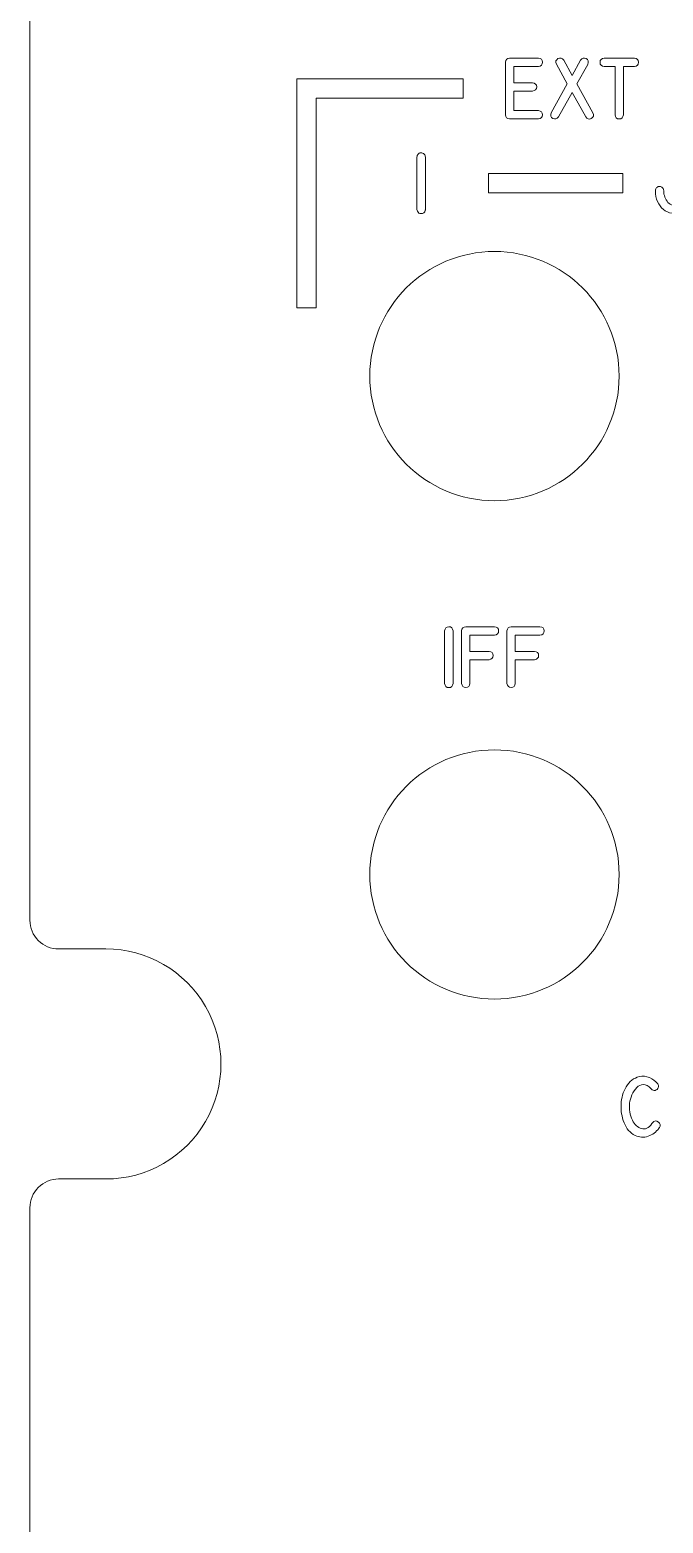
# Model space of a CAD drawing. Header units: millimetres. Extents: x -72 to 72, y -123 to 123.
# Drawn here: x -72.2 to -39.2, y -66.8 to 11.1 of the extents above; entities that cross this region are included whole.
import ezdxf

# ---------------------------------------------------------------- set-up
doc = ezdxf.new("R2010")
doc.units = ezdxf.units.MM
doc.header["$MEASUREMENT"] = 0
doc.layers.add('Layer 1', color=7, linetype='Continuous')

msp = doc.modelspace()

# ---------------------------------------------------------------- linework, layer by layer
at = {"layer": 'Layer 1', "color": 240, "lineweight": 9}
msp.add_lwpolyline([(-48.3053, 2.5863), (-41.3053, 2.5863), (-41.3053, 3.5863), (-48.3053, 3.5863), (-48.3053, 2.5863)], close=True, dxfattribs=at)
at = {"layer": 'Layer 1', "color": 250, "lineweight": 9}
for centre in [(-48, -6.975), (-48, -32.975)]:
    msp.add_ellipse(centre, major_axis=(0, 6.5), ratio=1, dxfattribs=at)
at = {"layer": 'Layer 1', "lineweight": 9}
msp.add_open_spline([(70.725, 123.025), (70.725, 123.025), (-70.725, 123.025), (-70.725, 123.025), (-70.725, 123.025), (-71.1231, 123.0247), (-71.5047, 122.8663), (-71.786, 122.5847), (-71.786, 122.5847), (-72.0673, 122.303), (-72.2252, 121.923), (-72.225, 121.525), (-72.225, 121.525), (-72.225, 121.525), (-72.225, 117.0375), (-72.225, 117.0375), (-72.225, 117.0375), (-72.2247, 116.6394), (-72.0664, 116.2577), (-71.7847, 115.9764), (-71.7847, 115.9764), (-71.503, 115.6951), (-71.1231, 115.5372), (-70.725, 115.5375), (-70.725, 115.5375), (-70.725, 115.5375), (-68.2625, 115.5375), (-68.2625, 115.5375), (-68.2625, 115.5375), (-66.1189, 115.5375), (-64.1381, 114.3939), (-63.0663, 112.5375), (-63.0663, 112.5375), (-61.9945, 110.6811), (-61.9945, 108.3939), (-63.0663, 106.5375), (-63.0663, 106.5375), (-64.1381, 104.6811), (-66.1189, 103.5375), (-68.2625, 103.5375), (-68.2625, 103.5375), (-68.2625, 103.5375), (-70.725, 103.5375), (-70.725, 103.5375), (-70.725, 103.5375), (-71.1231, 103.5372), (-71.5047, 103.3788), (-71.786, 103.0972), (-71.786, 103.0972), (-72.0673, 102.8155), (-72.2252, 102.4355), (-72.225, 102.0375), (-72.225, 102.0375), (-72.225, 102.0375), (-72.225, 50.3625), (-72.225, 50.3625), (-72.225, 50.3625), (-72.2247, 49.9644), (-72.0664, 49.5827), (-71.7847, 49.3014), (-71.7847, 49.3014), (-71.503, 49.0201), (-71.1231, 48.8622), (-70.725, 48.8625), (-70.725, 48.8625), (-70.725, 48.8625), (-68.2625, 48.8625), (-68.2625, 48.8625), (-68.2625, 48.8625), (-66.1189, 48.8625), (-64.1381, 47.7189), (-63.0663, 45.8625), (-63.0663, 45.8625), (-61.9945, 44.0061), (-61.9945, 41.7189), (-63.0663, 39.8625), (-63.0663, 39.8625), (-64.1381, 38.0061), (-66.1189, 36.8625), (-68.2625, 36.8625), (-68.2625, 36.8625), (-68.2625, 36.8625), (-70.725, 36.8625), (-70.725, 36.8625), (-70.725, 36.8625), (-71.1231, 36.8622), (-71.5047, 36.7038), (-71.786, 36.4222), (-71.786, 36.4222), (-72.0673, 36.1405), (-72.2252, 35.7605), (-72.225, 35.3625), (-72.225, 35.3625), (-72.225, 35.3625), (-72.225, -35.3625), (-72.225, -35.3625), (-72.225, -35.3625), (-72.2247, -35.7606), (-72.0664, -36.1423), (-71.7847, -36.4236), (-71.7847, -36.4236), (-71.503, -36.7049), (-71.1231, -36.8628), (-70.725, -36.8625), (-70.725, -36.8625), (-70.725, -36.8625), (-68.2625, -36.8625), (-68.2625, -36.8625), (-68.2625, -36.8625), (-66.1189, -36.8625), (-64.1381, -38.0061), (-63.0663, -39.8625), (-63.0663, -39.8625), (-61.9945, -41.7189), (-61.9945, -44.0061), (-63.0663, -45.8625), (-63.0663, -45.8625), (-64.1381, -47.7189), (-66.1189, -48.8625), (-68.2625, -48.8625), (-68.2625, -48.8625), (-68.2625, -48.8625), (-70.725, -48.8625), (-70.725, -48.8625), (-70.725, -48.8625), (-71.1231, -48.8628), (-71.5047, -49.0212), (-71.786, -49.3028), (-71.786, -49.3028), (-72.0673, -49.5845), (-72.2252, -49.9645), (-72.225, -50.3625), (-72.225, -50.3625), (-72.225, -50.3625), (-72.225, -102.0375), (-72.225, -102.0375), (-72.225, -102.0375), (-72.2247, -102.4356), (-72.0664, -102.8173), (-71.7847, -103.0986), (-71.7847, -103.0986), (-71.503, -103.3799), (-71.1231, -103.5378), (-70.725, -103.5375), (-70.725, -103.5375), (-70.725, -103.5375), (-68.2625, -103.5375), (-68.2625, -103.5375), (-68.2625, -103.5375), (-66.1189, -103.5375), (-64.1381, -104.6811), (-63.0663, -106.5375), (-63.0663, -106.5375), (-61.9945, -108.3939), (-61.9945, -110.6811), (-63.0663, -112.5375), (-63.0663, -112.5375), (-64.1381, -114.3939), (-66.1189, -115.5375), (-68.2625, -115.5375), (-68.2625, -115.5375), (-68.2625, -115.5375), (-70.725, -115.5375), (-70.725, -115.5375), (-70.725, -115.5375), (-71.1231, -115.5378), (-71.5047, -115.6962), (-71.786, -115.9778), (-71.786, -115.9778), (-72.0673, -116.2595), (-72.2252, -116.6395), (-72.225, -117.0375), (-72.225, -117.0375), (-72.225, -117.0375), (-72.225, -121.525), (-72.225, -121.525), (-72.225, -121.525), (-72.2247, -121.9231), (-72.0664, -122.3048), (-71.7847, -122.5861), (-71.7847, -122.5861), (-71.503, -122.8674), (-71.1231, -123.0253), (-70.725, -123.025), (-70.725, -123.025), (-70.725, -123.025), (70.725, -123.025), (70.725, -123.025), (70.725, -123.025), (71.1231, -123.0248), (71.5048, -122.8664), (71.7861, -122.5847), (71.7861, -122.5847), (72.0674, -122.3031), (72.2253, -121.9231), (72.225, -121.525), (72.225, -121.525), (72.225, -121.525), (72.225, -117.0375), (72.225, -117.0375), (72.225, -117.0375), (72.2248, -116.6395), (72.0664, -116.2578), (71.7847, -115.9765), (71.7847, -115.9765), (71.5031, -115.6952), (71.1231, -115.5373), (70.725, -115.5375), (70.725, -115.5375), (70.725, -115.5375), (68.2625, -115.5375), (68.2625, -115.5375), (68.2625, -115.5375), (66.1189, -115.5375), (64.1382, -114.3939), (63.0664, -112.5375), (63.0664, -112.5375), (61.9946, -110.6811), (61.9946, -108.3939), (63.0664, -106.5375), (63.0664, -106.5375), (64.1382, -104.6811), (66.1189, -103.5375), (68.2625, -103.5375), (68.2625, -103.5375), (68.2625, -103.5375), (70.725, -103.5375), (70.725, -103.5375), (70.725, -103.5375), (71.1231, -103.5373), (71.5048, -103.3789), (71.7861, -103.0972), (71.7861, -103.0972), (72.0674, -102.8156), (72.2253, -102.4356), (72.225, -102.0375), (72.225, -102.0375), (72.225, -102.0375), (72.225, -50.3625), (72.225, -50.3625), (72.225, -50.3625), (72.2248, -49.9645), (72.0664, -49.5828), (71.7847, -49.3015), (71.7847, -49.3015), (71.5031, -49.0202), (71.1231, -48.8623), (70.725, -48.8625), (70.725, -48.8625), (70.725, -48.8625), (68.2625, -48.8625), (68.2625, -48.8625), (68.2625, -48.8625), (66.1189, -48.8625), (64.1382, -47.7189), (63.0664, -45.8625), (63.0664, -45.8625), (61.9946, -44.0061), (61.9946, -41.7189), (63.0664, -39.8625), (63.0664, -39.8625), (64.1382, -38.0061), (66.1189, -36.8625), (68.2625, -36.8625), (68.2625, -36.8625), (68.2625, -36.8625), (70.725, -36.8625), (70.725, -36.8625), (70.725, -36.8625), (71.1231, -36.8623), (71.5048, -36.7039), (71.7861, -36.4222), (71.7861, -36.4222), (72.0674, -36.1406), (72.2253, -35.7606), (72.225, -35.3625), (72.225, -35.3625), (72.225, -35.3625), (72.225, 35.3625), (72.225, 35.3625), (72.225, 35.3625), (72.2248, 35.7605), (72.0664, 36.1422), (71.7847, 36.4235), (71.7847, 36.4235), (71.5031, 36.7048), (71.1231, 36.8627), (70.725, 36.8625), (70.725, 36.8625), (70.725, 36.8625), (68.2625, 36.8625), (68.2625, 36.8625), (68.2625, 36.8625), (66.1189, 36.8625), (64.1382, 38.0061), (63.0664, 39.8625), (63.0664, 39.8625), (61.9946, 41.7189), (61.9946, 44.0061), (63.0664, 45.8625), (63.0664, 45.8625), (64.1382, 47.7189), (66.1189, 48.8625), (68.2625, 48.8625), (68.2625, 48.8625), (68.2625, 48.8625), (70.725, 48.8625), (70.725, 48.8625), (70.725, 48.8625), (71.1231, 48.8627), (71.5048, 49.0211), (71.7861, 49.3028), (71.7861, 49.3028), (72.0674, 49.5844), (72.2253, 49.9644), (72.225, 50.3625), (72.225, 50.3625), (72.225, 50.3625), (72.225, 102.0375), (72.225, 102.0375), (72.225, 102.0375), (72.2248, 102.4355), (72.0664, 102.8172), (71.7847, 103.0985), (71.7847, 103.0985), (71.5031, 103.3798), (71.1231, 103.5377), (70.725, 103.5375), (70.725, 103.5375), (70.725, 103.5375), (68.2625, 103.5375), (68.2625, 103.5375), (68.2625, 103.5375), (66.1189, 103.5375), (64.1382, 104.6811), (63.0664, 106.5375), (63.0664, 106.5375), (61.9946, 108.3939), (61.9946, 110.6811), (63.0664, 112.5375), (63.0664, 112.5375), (64.1382, 114.3939), (66.1189, 115.5375), (68.2625, 115.5375), (68.2625, 115.5375), (68.2625, 115.5375), (70.725, 115.5375), (70.725, 115.5375), (70.725, 115.5375), (71.1231, 115.5377), (71.5048, 115.6961), (71.7861, 115.9778), (71.7861, 115.9778), (72.0674, 116.2594), (72.2253, 116.6394), (72.225, 117.0375), (72.225, 117.0375), (72.225, 117.0375), (72.225, 121.525), (72.225, 121.525), (72.225, 121.525), (72.2248, 121.923), (72.0664, 122.3047), (71.7847, 122.586), (71.7847, 122.586), (71.5031, 122.8673), (71.1231, 123.0252), (70.725, 123.025)], degree=3, knots=[0, 0, 0, 0, 0.0107527, 0.0107527, 0.0107527, 0.0107527, 0.0215054, 0.0215054, 0.0215054, 0.0215054, 0.0322581, 0.0322581, 0.0322581, 0.0322581, 0.0430108, 0.0430108, 0.0430108, 0.0430108, 0.0537634, 0.0537634, 0.0537634, 0.0537634, 0.0645161, 0.0645161, 0.0645161, 0.0645161, 0.0752688, 0.0752688, 0.0752688, 0.0752688, 0.0860215, 0.0860215, 0.0860215, 0.0860215, 0.0967742, 0.0967742, 0.0967742, 0.0967742, 0.1075269, 0.1075269, 0.1075269, 0.1075269, 0.1182796, 0.1182796, 0.1182796, 0.1182796, 0.1290323, 0.1290323, 0.1290323, 0.1290323, 0.1397849, 0.1397849, 0.1397849, 0.1397849, 0.1505376, 0.1505376, 0.1505376, 0.1505376, 0.1612903, 0.1612903, 0.1612903, 0.1612903, 0.172043, 0.172043, 0.172043, 0.172043, 0.1827957, 0.1827957, 0.1827957, 0.1827957, 0.1935484, 0.1935484, 0.1935484, 0.1935484, 0.2043011, 0.2043011, 0.2043011, 0.2043011, 0.2150538, 0.2150538, 0.2150538, 0.2150538, 0.2258065, 0.2258065, 0.2258065, 0.2258065, 0.2365591, 0.2365591, 0.2365591, 0.2365591, 0.2473118, 0.2473118, 0.2473118, 0.2473118, 0.2580645, 0.2580645, 0.2580645, 0.2580645, 0.2688172, 0.2688172, 0.2688172, 0.2688172, 0.2795699, 0.2795699, 0.2795699, 0.2795699, 0.2903226, 0.2903226, 0.2903226, 0.2903226, 0.3010753, 0.3010753, 0.3010753, 0.3010753, 0.311828, 0.311828, 0.311828, 0.311828, 0.3225806, 0.3225806, 0.3225806, 0.3225806, 0.3333333, 0.3333333, 0.3333333, 0.3333333, 0.344086, 0.344086, 0.344086, 0.344086, 0.3548387, 0.3548387, 0.3548387, 0.3548387, 0.3655914, 0.3655914, 0.3655914, 0.3655914, 0.3763441, 0.3763441, 0.3763441, 0.3763441, 0.3870968, 0.3870968, 0.3870968, 0.3870968, 0.3978495, 0.3978495, 0.3978495, 0.3978495, 0.4086022, 0.4086022, 0.4086022, 0.4086022, 0.4193548, 0.4193548, 0.4193548, 0.4193548, 0.4301075, 0.4301075, 0.4301075, 0.4301075, 0.4408602, 0.4408602, 0.4408602, 0.4408602, 0.4516129, 0.4516129, 0.4516129, 0.4516129, 0.4623656, 0.4623656, 0.4623656, 0.4623656, 0.4731183, 0.4731183, 0.4731183, 0.4731183, 0.483871, 0.483871, 0.483871, 0.483871, 0.4946237, 0.4946237, 0.4946237, 0.4946237, 0.5053763, 0.5053763, 0.5053763, 0.5053763, 0.516129, 0.516129, 0.516129, 0.516129, 0.5268817, 0.5268817, 0.5268817, 0.5268817, 0.5376344, 0.5376344, 0.5376344, 0.5376344, 0.5483871, 0.5483871, 0.5483871, 0.5483871, 0.5591398, 0.5591398, 0.5591398, 0.5591398, 0.5698925, 0.5698925, 0.5698925, 0.5698925, 0.5806452, 0.5806452, 0.5806452, 0.5806452, 0.5913978, 0.5913978, 0.5913978, 0.5913978, 0.6021505, 0.6021505, 0.6021505, 0.6021505, 0.6129032, 0.6129032, 0.6129032, 0.6129032, 0.6236559, 0.6236559, 0.6236559, 0.6236559, 0.6344086, 0.6344086, 0.6344086, 0.6344086, 0.6451613, 0.6451613, 0.6451613, 0.6451613, 0.655914, 0.655914, 0.655914, 0.655914, 0.6666667, 0.6666667, 0.6666667, 0.6666667, 0.6774194, 0.6774194, 0.6774194, 0.6774194, 0.688172, 0.688172, 0.688172, 0.688172, 0.6989247, 0.6989247, 0.6989247, 0.6989247, 0.7096774, 0.7096774, 0.7096774, 0.7096774, 0.7204301, 0.7204301, 0.7204301, 0.7204301, 0.7311828, 0.7311828, 0.7311828, 0.7311828, 0.7419355, 0.7419355, 0.7419355, 0.7419355, 0.7526882, 0.7526882, 0.7526882, 0.7526882, 0.7634409, 0.7634409, 0.7634409, 0.7634409, 0.7741935, 0.7741935, 0.7741935, 0.7741935, 0.7849462, 0.7849462, 0.7849462, 0.7849462, 0.7956989, 0.7956989, 0.7956989, 0.7956989, 0.8064516, 0.8064516, 0.8064516, 0.8064516, 0.8172043, 0.8172043, 0.8172043, 0.8172043, 0.827957, 0.827957, 0.827957, 0.827957, 0.8387097, 0.8387097, 0.8387097, 0.8387097, 0.8494624, 0.8494624, 0.8494624, 0.8494624, 0.8602151, 0.8602151, 0.8602151, 0.8602151, 0.8709677, 0.8709677, 0.8709677, 0.8709677, 0.8817204, 0.8817204, 0.8817204, 0.8817204, 0.8924731, 0.8924731, 0.8924731, 0.8924731, 0.9032258, 0.9032258, 0.9032258, 0.9032258, 0.9139785, 0.9139785, 0.9139785, 0.9139785, 0.9247312, 0.9247312, 0.9247312, 0.9247312, 0.9354839, 0.9354839, 0.9354839, 0.9354839, 0.9462366, 0.9462366, 0.9462366, 0.9462366, 0.9569892, 0.9569892, 0.9569892, 0.9569892, 0.9677419, 0.9677419, 0.9677419, 0.9677419, 0.9784946, 0.9784946, 0.9784946, 0.9784946, 1, 1, 1, 1], dxfattribs=at)
at = {"layer": 'Layer 1', "color": 240, "lineweight": 9}
for points, knots in [([(-45.7122, 9.1801), (-45.7122, 9.1801), (-46.9976, 9.1801), (-46.9976, 9.1801), (-46.9976, 9.1801), (-46.9976, 9.1801), (-46.9976, 8.3318), (-46.9976, 8.3318), (-46.9976, 8.3318), (-46.9976, 8.3318), (-46.0176, 8.3318), (-46.0176, 8.3318), (-46.0176, 8.3318), (-45.871, 8.3101), (-45.798, 8.2366), (-45.7985, 8.1112), (-45.7985, 8.1112), (-45.799, 7.9852), (-45.8721, 7.9122), (-46.0176, 7.8916), (-46.0176, 7.8916), (-46.0176, 7.8916), (-46.9976, 7.8916), (-46.9976, 7.8916), (-46.9976, 7.8916), (-46.9976, 7.8916), (-46.9976, 6.8729), (-46.9976, 6.8729), (-46.9976, 6.8729), (-46.9976, 6.8729), (-45.7122, 6.8729), (-45.7122, 6.8729), (-45.7122, 6.8729), (-45.5667, 6.8512), (-45.4937, 6.7787), (-45.4937, 6.6544), (-45.4937, 6.6544), (-45.4937, 6.5305), (-45.5667, 6.458), (-45.7122, 6.4374), (-45.7122, 6.4374), (-45.7122, 6.4374), (-47.213, 6.4374), (-47.213, 6.4374), (-47.213, 6.4374), (-47.3421, 6.4538), (-47.4156, 6.5274), (-47.4331, 6.6575), (-47.4331, 6.6575), (-47.4331, 6.6575), (-47.4331, 9.3954), (-47.4331, 9.3954), (-47.4331, 9.3954), (-47.4135, 9.532), (-47.34, 9.6039), (-47.213, 9.6124), (-47.213, 9.6124), (-47.213, 9.6124), (-45.7122, 9.6124), (-45.7122, 9.6124), (-45.7122, 9.6124), (-45.5667, 9.6013), (-45.4937, 9.5283), (-45.4942, 9.3944), (-45.4942, 9.3944), (-45.4948, 9.2605), (-45.5678, 9.1891), (-45.7122, 9.1801)], [0, 0, 0, 0, 0.0555556, 0.0555556, 0.0555556, 0.0555556, 0.1111111, 0.1111111, 0.1111111, 0.1111111, 0.1666667, 0.1666667, 0.1666667, 0.1666667, 0.2222222, 0.2222222, 0.2222222, 0.2222222, 0.2777778, 0.2777778, 0.2777778, 0.2777778, 0.3333333, 0.3333333, 0.3333333, 0.3333333, 0.3888889, 0.3888889, 0.3888889, 0.3888889, 0.4444444, 0.4444444, 0.4444444, 0.4444444, 0.5, 0.5, 0.5, 0.5, 0.5555556, 0.5555556, 0.5555556, 0.5555556, 0.6111111, 0.6111111, 0.6111111, 0.6111111, 0.6666667, 0.6666667, 0.6666667, 0.6666667, 0.7222222, 0.7222222, 0.7222222, 0.7222222, 0.7777778, 0.7777778, 0.7777778, 0.7777778, 0.8333333, 0.8333333, 0.8333333, 0.8333333, 0.8888889, 0.8888889, 0.8888889, 0.8888889, 1, 1, 1, 1]), ([(-45.0397, 6.7628), (-45.0397, 6.7628), (-44.201, 8.2636), (-44.201, 8.2636), (-44.201, 8.2636), (-44.201, 8.2636), (-44.773, 9.2886), (-44.773, 9.2886), (-44.773, 9.2886), (-44.828, 9.424), (-44.7995, 9.523), (-44.6878, 9.5854), (-44.6878, 9.5854), (-44.5762, 9.6479), (-44.4772, 9.6198), (-44.3899, 9.5007), (-44.3899, 9.5007), (-44.3899, 9.5007), (-43.9528, 8.7118), (-43.9528, 8.7118), (-43.9528, 8.7118), (-43.9528, 8.7118), (-43.5125, 9.5007), (-43.5125, 9.5007), (-43.5125, 9.5007), (-43.4258, 9.6198), (-43.3273, 9.6479), (-43.2167, 9.5859), (-43.2167, 9.5859), (-43.1061, 9.524), (-43.077, 9.4245), (-43.13, 9.287), (-43.13, 9.287), (-43.13, 9.287), (-43.7004, 8.2636), (-43.7004, 8.2636), (-43.7004, 8.2636), (-43.7004, 8.2636), (-42.8633, 6.7628), (-42.8633, 6.7628), (-42.8633, 6.7628), (-42.8072, 6.6263), (-42.8363, 6.5268), (-42.95, 6.4644), (-42.95, 6.4644), (-43.0638, 6.4019), (-43.1612, 6.431), (-43.2427, 6.5522), (-43.2427, 6.5522), (-43.2427, 6.5522), (-43.9528, 7.8169), (-43.9528, 7.8169), (-43.9528, 7.8169), (-43.9528, 7.8169), (-44.655, 6.5522), (-44.655, 6.5522), (-44.655, 6.5522), (-44.745, 6.4342), (-44.8455, 6.4056), (-44.9566, 6.467), (-44.9566, 6.467), (-45.0678, 6.5279), (-45.0958, 6.6263), (-45.0397, 6.7628)], [0, 0, 0, 0, 0.0588235, 0.0588235, 0.0588235, 0.0588235, 0.1176471, 0.1176471, 0.1176471, 0.1176471, 0.1764706, 0.1764706, 0.1764706, 0.1764706, 0.2352941, 0.2352941, 0.2352941, 0.2352941, 0.2941176, 0.2941176, 0.2941176, 0.2941176, 0.3529412, 0.3529412, 0.3529412, 0.3529412, 0.4117647, 0.4117647, 0.4117647, 0.4117647, 0.4705882, 0.4705882, 0.4705882, 0.4705882, 0.5294118, 0.5294118, 0.5294118, 0.5294118, 0.5882353, 0.5882353, 0.5882353, 0.5882353, 0.6470588, 0.6470588, 0.6470588, 0.6470588, 0.7058824, 0.7058824, 0.7058824, 0.7058824, 0.7647059, 0.7647059, 0.7647059, 0.7647059, 0.8235294, 0.8235294, 0.8235294, 0.8235294, 0.8823529, 0.8823529, 0.8823529, 0.8823529, 1, 1, 1, 1]), ([(-41.7097, 6.6544), (-41.7097, 6.6544), (-41.7097, 9.1753), (-41.7097, 9.1753), (-41.7097, 9.1753), (-41.7097, 9.1753), (-42.2785, 9.1753), (-42.2785, 9.1753), (-42.2785, 9.1753), (-42.423, 9.1864), (-42.4955, 9.2594), (-42.495, 9.3928), (-42.495, 9.3928), (-42.4944, 9.5267), (-42.4219, 9.6002), (-42.2785, 9.6124), (-42.2785, 9.6124), (-42.2785, 9.6124), (-40.7048, 9.6124), (-40.7048, 9.6124), (-40.7048, 9.6124), (-40.5625, 9.6013), (-40.4905, 9.5277), (-40.49, 9.3928), (-40.49, 9.3928), (-40.4894, 9.2584), (-40.5614, 9.1854), (-40.7048, 9.1753), (-40.7048, 9.1753), (-40.7048, 9.1753), (-41.2721, 9.1753), (-41.2721, 9.1753), (-41.2721, 9.1753), (-41.2721, 9.1753), (-41.2721, 6.6544), (-41.2721, 6.6544), (-41.2721, 6.6544), (-41.2959, 6.5078), (-41.3721, 6.4353), (-41.5012, 6.4374), (-41.5012, 6.4374), (-41.6298, 6.4395), (-41.6991, 6.512), (-41.7097, 6.6544)], [0, 0, 0, 0, 0.0833333, 0.0833333, 0.0833333, 0.0833333, 0.1666667, 0.1666667, 0.1666667, 0.1666667, 0.25, 0.25, 0.25, 0.25, 0.3333333, 0.3333333, 0.3333333, 0.3333333, 0.4166667, 0.4166667, 0.4166667, 0.4166667, 0.5, 0.5, 0.5, 0.5, 0.5833333, 0.5833333, 0.5833333, 0.5833333, 0.6666667, 0.6666667, 0.6666667, 0.6666667, 0.75, 0.75, 0.75, 0.75, 0.8333333, 0.8333333, 0.8333333, 0.8333333, 1, 1, 1, 1]), ([(-58.3, 7.5249), (-58.3, 7.5249), (-58.3, -3.4137), (-58.3, -3.4137), (-58.3, -3.4137), (-58.3, -3.4137), (-57.3, -3.4137), (-57.3, -3.4137), (-57.3, -3.4137), (-57.3, -3.4137), (-57.3, 7.5249), (-57.3, 7.5249), (-57.3, 7.5249), (-57.3, 7.5249), (-49.6263, 7.5249), (-49.6263, 7.5249), (-49.6263, 7.5249), (-49.6263, 7.5249), (-49.6263, 8.5249), (-49.6263, 8.5249), (-49.6263, 8.5249), (-49.6263, 8.5249), (-57.3, 8.5249), (-57.3, 8.5249), (-57.3, 8.5249), (-57.3, 8.5249), (-58.3, 8.5249), (-58.3, 8.5249), (-58.3, 8.5249), (-58.3, 8.5249), (-58.3, 7.5249), (-58.3, 7.5249)], [0, 0, 0, 0, 0.1111111, 0.1111111, 0.1111111, 0.1111111, 0.2222222, 0.2222222, 0.2222222, 0.2222222, 0.3333333, 0.3333333, 0.3333333, 0.3333333, 0.4444444, 0.4444444, 0.4444444, 0.4444444, 0.5555556, 0.5555556, 0.5555556, 0.5555556, 0.6666667, 0.6666667, 0.6666667, 0.6666667, 0.7777778, 0.7777778, 0.7777778, 0.7777778, 1, 1, 1, 1]), ([(-51.6034, 1.7189), (-51.6034, 1.7057), (-51.605, 1.6909), (-51.6082, 1.6755), (-51.6082, 1.6755), (-51.6331, 1.5586), (-51.705, 1.5004), (-51.8252, 1.5004), (-51.8252, 1.5004), (-51.913, 1.5004), (-51.9781, 1.5411), (-52.0204, 1.6226), (-52.0204, 1.6226), (-52.0299, 1.6385), (-52.0373, 1.6703), (-52.0437, 1.7189), (-52.0437, 1.7189), (-52.0437, 1.7189), (-52.0437, 4.4537), (-52.0437, 4.4537), (-52.0437, 4.4537), (-52.0405, 4.4785), (-52.0368, 4.5018), (-52.0321, 4.524), (-52.0321, 4.524), (-52.0273, 4.5463), (-52.0162, 4.568), (-51.9987, 4.5886), (-51.9987, 4.5886), (-51.9574, 4.6394), (-51.904, 4.6669), (-51.8389, 4.6717), (-51.8389, 4.6717), (-51.7738, 4.6759), (-51.7177, 4.6553), (-51.6701, 4.6087), (-51.6701, 4.6087), (-51.6452, 4.5838), (-51.6294, 4.56), (-51.622, 4.5373), (-51.622, 4.5373), (-51.6145, 4.5145), (-51.6087, 4.487), (-51.6034, 4.4537), (-51.6034, 4.4537), (-51.6034, 4.4537), (-51.6034, 1.7189), (-51.6034, 1.7189)], [0, 0, 0, 0, 0.0769231, 0.0769231, 0.0769231, 0.0769231, 0.1538462, 0.1538462, 0.1538462, 0.1538462, 0.2307692, 0.2307692, 0.2307692, 0.2307692, 0.3076923, 0.3076923, 0.3076923, 0.3076923, 0.3846154, 0.3846154, 0.3846154, 0.3846154, 0.4615385, 0.4615385, 0.4615385, 0.4615385, 0.5384615, 0.5384615, 0.5384615, 0.5384615, 0.6153846, 0.6153846, 0.6153846, 0.6153846, 0.6923077, 0.6923077, 0.6923077, 0.6923077, 0.7692308, 0.7692308, 0.7692308, 0.7692308, 0.8461538, 0.8461538, 0.8461538, 0.8461538, 1, 1, 1, 1]), ([(-39.1752, 2.7024), (-39.1752, 2.7024), (-39.1752, 2.6759), (-39.1752, 2.6759), (-39.1752, 2.6759), (-39.1752, 2.5769), (-39.1556, 2.4727), (-39.117, 2.3637), (-39.117, 2.3637), (-39.0784, 2.2547), (-39.0239, 2.1615), (-38.954, 2.0848), (-38.954, 2.0848), (-38.8842, 2.0076), (-38.8016, 1.9568), (-38.7064, 1.9319), (-38.7064, 1.9319), (-38.6106, 1.907), (-38.5058, 1.9298), (-38.392, 2.0001), (-38.392, 2.0001), (-38.2804, 2.0684), (-38.1984, 2.1663), (-38.1465, 2.2949), (-38.1465, 2.2949), (-38.0941, 2.423), (-38.0682, 2.55), (-38.0682, 2.6759), (-38.0682, 2.6759), (-38.0682, 2.6759), (-38.0682, 4.4729), (-38.0682, 4.4729), (-38.0682, 4.4729), (-38.0682, 4.5338), (-38.047, 4.5851), (-38.0047, 4.6264), (-38.0047, 4.6264), (-37.9465, 4.6841), (-37.8771, 4.7026), (-37.7951, 4.6814), (-37.7951, 4.6814), (-37.7136, 4.6603), (-37.6623, 4.6095), (-37.6417, 4.5285), (-37.6417, 4.5285), (-37.6385, 4.5132), (-37.6364, 4.4946), (-37.6343, 4.4729), (-37.6343, 4.4729), (-37.6343, 4.4729), (-37.6343, 2.6759), (-37.6343, 2.6759), (-37.6343, 2.6759), (-37.6475, 2.4653), (-37.6935, 2.2642), (-37.7718, 2.0737), (-37.7718, 2.0737), (-37.8507, 1.8832), (-37.9899, 1.7361), (-38.1904, 1.6329), (-38.1904, 1.6329), (-38.3851, 1.5324), (-38.5682, 1.4943), (-38.7402, 1.5181), (-38.7402, 1.5181), (-38.9122, 1.5419), (-39.063, 1.607), (-39.1921, 1.7139), (-39.1921, 1.7139), (-39.3212, 1.8213), (-39.4234, 1.9599), (-39.4985, 2.1303), (-39.4985, 2.1303), (-39.5731, 2.3007), (-39.6107, 2.4827), (-39.6107, 2.6759), (-39.6107, 2.6759), (-39.6107, 2.6759), (-39.6107, 2.7024), (-39.6107, 2.7024), (-39.6107, 2.7024), (-39.6107, 2.7643), (-39.5879, 2.8167), (-39.5424, 2.86), (-39.5424, 2.86), (-39.4969, 2.9029), (-39.443, 2.9225), (-39.3795, 2.9193), (-39.3795, 2.9193), (-39.3228, 2.9161), (-39.2747, 2.8934), (-39.235, 2.8505), (-39.235, 2.8505), (-39.1948, 2.8077), (-39.1752, 2.7584), (-39.1752, 2.7024)], [0, 0, 0, 0, 0.04, 0.04, 0.04, 0.04, 0.08, 0.08, 0.08, 0.08, 0.12, 0.12, 0.12, 0.12, 0.16, 0.16, 0.16, 0.16, 0.2, 0.2, 0.2, 0.2, 0.24, 0.24, 0.24, 0.24, 0.28, 0.28, 0.28, 0.28, 0.32, 0.32, 0.32, 0.32, 0.36, 0.36, 0.36, 0.36, 0.4, 0.4, 0.4, 0.4, 0.44, 0.44, 0.44, 0.44, 0.48, 0.48, 0.48, 0.48, 0.52, 0.52, 0.52, 0.52, 0.56, 0.56, 0.56, 0.56, 0.6, 0.6, 0.6, 0.6, 0.64, 0.64, 0.64, 0.64, 0.68, 0.68, 0.68, 0.68, 0.72, 0.72, 0.72, 0.72, 0.76, 0.76, 0.76, 0.76, 0.8, 0.8, 0.8, 0.8, 0.84, 0.84, 0.84, 0.84, 0.88, 0.88, 0.88, 0.88, 0.92, 0.92, 0.92, 0.92, 1, 1, 1, 1]), ([(-50.1587, -23.0126), (-50.1815, -23.1581), (-50.255, -23.2306), (-50.3794, -23.2301), (-50.3794, -23.2301), (-50.5043, -23.2296), (-50.5773, -23.1571), (-50.599, -23.0126), (-50.599, -23.0126), (-50.599, -23.0126), (-50.599, -20.2715), (-50.599, -20.2715), (-50.599, -20.2715), (-50.5773, -20.126), (-50.5043, -20.0525), (-50.3794, -20.0519), (-50.3794, -20.0519), (-50.255, -20.0514), (-50.1815, -20.125), (-50.1587, -20.2715), (-50.1587, -20.2715), (-50.1587, -20.2715), (-50.1587, -23.0126), (-50.1587, -23.0126)], [0, 0, 0, 0, 0.1428571, 0.1428571, 0.1428571, 0.1428571, 0.2857143, 0.2857143, 0.2857143, 0.2857143, 0.4285714, 0.4285714, 0.4285714, 0.4285714, 0.5714286, 0.5714286, 0.5714286, 0.5714286, 0.7142857, 0.7142857, 0.7142857, 0.7142857, 1, 1, 1, 1]), ([(-49.7185, -23.0063), (-49.7185, -23.0063), (-49.7185, -20.2715), (-49.7185, -20.2715), (-49.7185, -20.2715), (-49.7, -20.135), (-49.6264, -20.0615), (-49.4984, -20.0514), (-49.4984, -20.0514), (-49.4984, -20.0514), (-47.9976, -20.0514), (-47.9976, -20.0514), (-47.9976, -20.0514), (-47.8542, -20.0625), (-47.7823, -20.1361), (-47.7823, -20.271), (-47.7823, -20.271), (-47.7823, -20.4054), (-47.8553, -20.4779), (-48.0008, -20.4869), (-48.0008, -20.4869), (-48.0008, -20.4869), (-49.283, -20.4869), (-49.283, -20.4869), (-49.283, -20.4869), (-49.283, -20.4869), (-49.283, -21.3352), (-49.283, -21.3352), (-49.283, -21.3352), (-49.283, -21.3352), (-48.2829, -21.3352), (-48.2829, -21.3352), (-48.2829, -21.3352), (-48.1405, -21.3452), (-48.068, -21.4151), (-48.0659, -21.5442), (-48.0659, -21.5442), (-48.0638, -21.6733), (-48.1363, -21.749), (-48.2829, -21.7707), (-48.2829, -21.7707), (-48.2829, -21.7707), (-49.283, -21.7707), (-49.283, -21.7707), (-49.283, -21.7707), (-49.283, -21.7707), (-49.283, -23.0063), (-49.283, -23.0063), (-49.283, -23.0063), (-49.293, -23.1486), (-49.3634, -23.2211), (-49.4931, -23.2232), (-49.4931, -23.2232), (-49.6227, -23.2253), (-49.6979, -23.1528), (-49.7185, -23.0063)], [0, 0, 0, 0, 0.0666667, 0.0666667, 0.0666667, 0.0666667, 0.1333333, 0.1333333, 0.1333333, 0.1333333, 0.2, 0.2, 0.2, 0.2, 0.2666667, 0.2666667, 0.2666667, 0.2666667, 0.3333333, 0.3333333, 0.3333333, 0.3333333, 0.4, 0.4, 0.4, 0.4, 0.4666667, 0.4666667, 0.4666667, 0.4666667, 0.5333333, 0.5333333, 0.5333333, 0.5333333, 0.6, 0.6, 0.6, 0.6, 0.6666667, 0.6666667, 0.6666667, 0.6666667, 0.7333333, 0.7333333, 0.7333333, 0.7333333, 0.8, 0.8, 0.8, 0.8, 0.8666667, 0.8666667, 0.8666667, 0.8666667, 1, 1, 1, 1]), ([(-47.3484, -23.0063), (-47.3484, -23.0063), (-47.3484, -20.2715), (-47.3484, -20.2715), (-47.3484, -20.2715), (-47.3299, -20.135), (-47.2563, -20.0615), (-47.1283, -20.0514), (-47.1283, -20.0514), (-47.1283, -20.0514), (-45.6275, -20.0514), (-45.6275, -20.0514), (-45.6275, -20.0514), (-45.4841, -20.0625), (-45.4122, -20.1361), (-45.4122, -20.271), (-45.4122, -20.271), (-45.4122, -20.4054), (-45.4852, -20.4779), (-45.6307, -20.4869), (-45.6307, -20.4869), (-45.6307, -20.4869), (-46.9129, -20.4869), (-46.9129, -20.4869), (-46.9129, -20.4869), (-46.9129, -20.4869), (-46.9129, -21.3352), (-46.9129, -21.3352), (-46.9129, -21.3352), (-46.9129, -21.3352), (-45.9128, -21.3352), (-45.9128, -21.3352), (-45.9128, -21.3352), (-45.7704, -21.3452), (-45.6979, -21.4151), (-45.6958, -21.5442), (-45.6958, -21.5442), (-45.6937, -21.6733), (-45.7662, -21.749), (-45.9128, -21.7707), (-45.9128, -21.7707), (-45.9128, -21.7707), (-46.9129, -21.7707), (-46.9129, -21.7707), (-46.9129, -21.7707), (-46.9129, -21.7707), (-46.9129, -23.0063), (-46.9129, -23.0063), (-46.9129, -23.0063), (-46.9229, -23.1486), (-46.9933, -23.2211), (-47.123, -23.2232), (-47.123, -23.2232), (-47.2526, -23.2253), (-47.3278, -23.1528), (-47.3484, -23.0063)], [0, 0, 0, 0, 0.0666667, 0.0666667, 0.0666667, 0.0666667, 0.1333333, 0.1333333, 0.1333333, 0.1333333, 0.2, 0.2, 0.2, 0.2, 0.2666667, 0.2666667, 0.2666667, 0.2666667, 0.3333333, 0.3333333, 0.3333333, 0.3333333, 0.4, 0.4, 0.4, 0.4, 0.4666667, 0.4666667, 0.4666667, 0.4666667, 0.5333333, 0.5333333, 0.5333333, 0.5333333, 0.6, 0.6, 0.6, 0.6, 0.6666667, 0.6666667, 0.6666667, 0.6666667, 0.7333333, 0.7333333, 0.7333333, 0.7333333, 0.8, 0.8, 0.8, 0.8, 0.8666667, 0.8666667, 0.8666667, 0.8666667, 1, 1, 1, 1]), ([(-39.403, -46.181), (-39.403, -46.181), (-39.4167, -46.2017), (-39.4167, -46.2017), (-39.4167, -46.2017), (-39.4199, -46.2054), (-39.4225, -46.2091), (-39.4246, -46.2123), (-39.4246, -46.2123), (-39.4262, -46.2154), (-39.4284, -46.2186), (-39.4305, -46.2218), (-39.4305, -46.2218), (-39.5723, -46.4128), (-39.758, -46.5488), (-39.9882, -46.6303), (-39.9882, -46.6303), (-40.2179, -46.7113), (-40.4444, -46.6965), (-40.6677, -46.5859), (-40.6677, -46.5859), (-40.927, -46.4567), (-41.1175, -46.2377), (-41.2392, -45.9286), (-41.2392, -45.9286), (-41.3603, -45.6196), (-41.4127, -45.2984), (-41.3958, -44.965), (-41.3958, -44.965), (-41.3783, -44.6316), (-41.2905, -44.3258), (-41.1323, -44.0464), (-41.1323, -44.0464), (-40.9735, -43.7675), (-40.7433, -43.5929), (-40.4412, -43.5225), (-40.4412, -43.5225), (-40.2676, -43.4823), (-40.0946, -43.4992), (-39.9221, -43.5728), (-39.9221, -43.5728), (-39.7496, -43.6469), (-39.6077, -43.7506), (-39.4971, -43.8839), (-39.4971, -43.8839), (-39.4961, -43.8839), (-39.4934, -43.8871), (-39.4897, -43.8945), (-39.4897, -43.8945), (-39.4421, -43.9564), (-39.4321, -44.0247), (-39.4601, -44.0982), (-39.4601, -44.0982), (-39.4881, -44.1723), (-39.5389, -44.2184), (-39.6136, -44.2374), (-39.6136, -44.2374), (-39.6929, -44.258), (-39.7665, -44.2342), (-39.8337, -44.166), (-39.8337, -44.166), (-39.9723, -44.0046), (-40.1057, -43.9273), (-40.2337, -43.9331), (-40.2337, -43.9331), (-40.3618, -43.9395), (-40.4766, -43.9924), (-40.5777, -44.0914), (-40.5777, -44.0914), (-40.6793, -44.1908), (-40.7634, -44.3178), (-40.8306, -44.4729), (-40.8306, -44.4729), (-40.8978, -44.6279), (-40.9391, -44.7729), (-40.9545, -44.9084), (-40.9545, -44.9084), (-40.973, -45.0592), (-40.9714, -45.2111), (-40.9492, -45.3635), (-40.9492, -45.3635), (-40.927, -45.5159), (-40.8804, -45.6593), (-40.8089, -45.7937), (-40.8089, -45.7937), (-40.6846, -46.0292), (-40.5285, -46.1768), (-40.3401, -46.2361), (-40.3401, -46.2361), (-40.1512, -46.2959), (-39.967, -46.2054), (-39.7871, -45.9657), (-39.7871, -45.9657), (-39.7787, -45.9556), (-39.7691, -45.9419), (-39.7575, -45.9255), (-39.7575, -45.9255), (-39.6607, -45.818), (-39.558, -45.8069), (-39.45, -45.8921), (-39.45, -45.8921), (-39.3421, -45.9773), (-39.3262, -46.0736), (-39.403, -46.181)], [0, 0, 0, 0, 0.037037, 0.037037, 0.037037, 0.037037, 0.0740741, 0.0740741, 0.0740741, 0.0740741, 0.1111111, 0.1111111, 0.1111111, 0.1111111, 0.1481481, 0.1481481, 0.1481481, 0.1481481, 0.1851852, 0.1851852, 0.1851852, 0.1851852, 0.2222222, 0.2222222, 0.2222222, 0.2222222, 0.2592593, 0.2592593, 0.2592593, 0.2592593, 0.2962963, 0.2962963, 0.2962963, 0.2962963, 0.3333333, 0.3333333, 0.3333333, 0.3333333, 0.3703704, 0.3703704, 0.3703704, 0.3703704, 0.4074074, 0.4074074, 0.4074074, 0.4074074, 0.4444444, 0.4444444, 0.4444444, 0.4444444, 0.4814815, 0.4814815, 0.4814815, 0.4814815, 0.5185185, 0.5185185, 0.5185185, 0.5185185, 0.5555556, 0.5555556, 0.5555556, 0.5555556, 0.5925926, 0.5925926, 0.5925926, 0.5925926, 0.6296296, 0.6296296, 0.6296296, 0.6296296, 0.6666667, 0.6666667, 0.6666667, 0.6666667, 0.7037037, 0.7037037, 0.7037037, 0.7037037, 0.7407407, 0.7407407, 0.7407407, 0.7407407, 0.7777778, 0.7777778, 0.7777778, 0.7777778, 0.8148148, 0.8148148, 0.8148148, 0.8148148, 0.8518519, 0.8518519, 0.8518519, 0.8518519, 0.8888889, 0.8888889, 0.8888889, 0.8888889, 0.9259259, 0.9259259, 0.9259259, 0.9259259, 1, 1, 1, 1])]:
    msp.add_open_spline(points, degree=3, knots=knots, dxfattribs=at)

doc.saveas('drawing.dxf')
